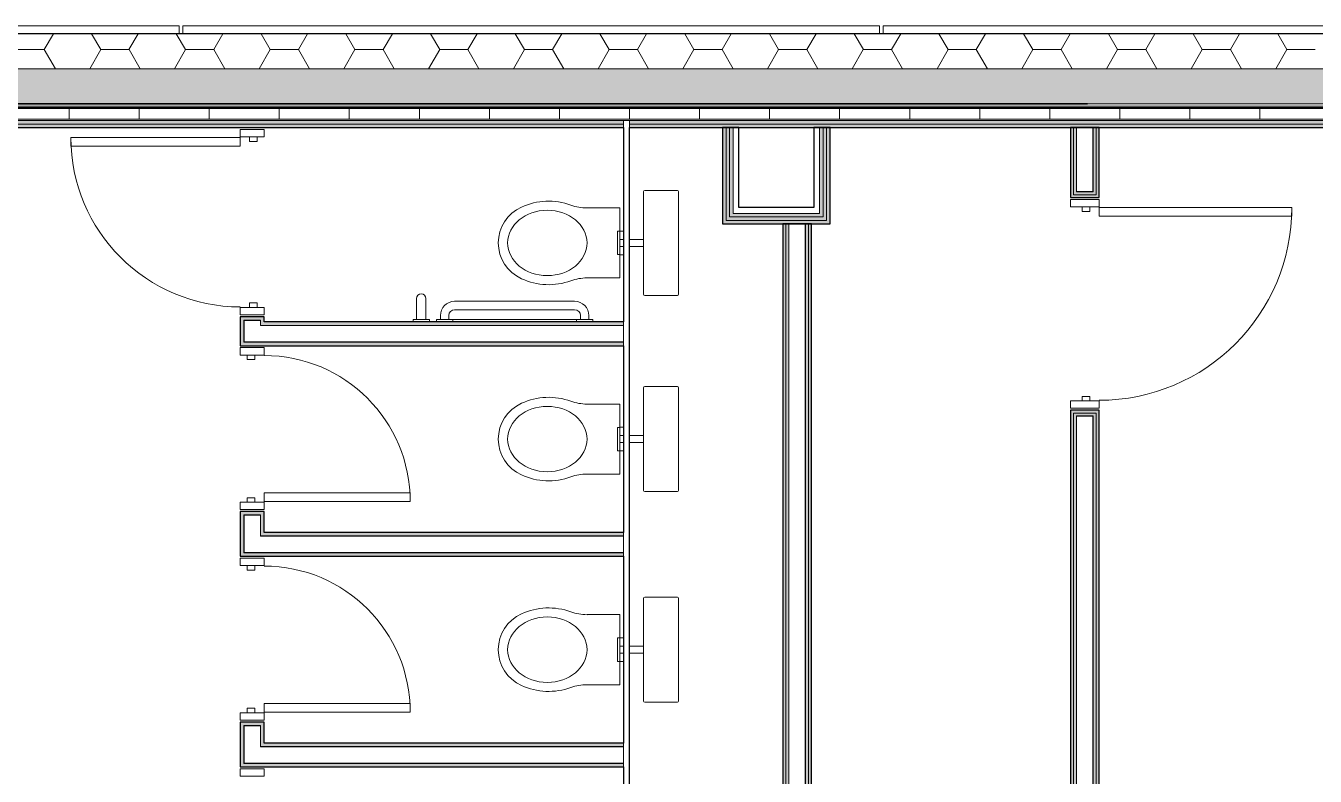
# Model space of a CAD drawing. Header units: millimetres. Extents: x 155920 to 295199, y -4084 to 97293.
# Drawn here: x 178886 to 184409, y 31467 to 34681 of the extents above; entities that cross this region are included whole.
import ezdxf

# ---------------------------------------------------------------- set-up
doc = ezdxf.new("R2010")
doc.units = ezdxf.units.MM
doc.header["$MEASUREMENT"] = 0
for name, color, linetype, lineweight in [('A-DETL-GENF', 7, 'CONTINUOUS', 9), ('A-DOOR', 4, 'CONTINUOUS', 9), ('A-DOOR-FRAM', 4, 'CONTINUOUS', 18), ('A-GLAZ-CURT', 7, 'CONTINUOUS', 9), ('A-WALL', 7, 'CONTINUOUS', 9), ('A-WALL-PATT', 7, 'CONTINUOUS', 25), ('I-WALL', 7, 'CONTINUOUS', 9), ('P-SANR-FIXT', 7, 'CONTINUOUS', 9)]:
    doc.layers.add(name, color=color, linetype=linetype, lineweight=lineweight)

msp = doc.modelspace()

# ---------------------------------------------------------------- hatches: boundary and pattern name
at = {"layer": 'A-WALL-PATT', "lineweight": 9}
h = msp.add_hatch(color=256, dxfattribs=at)
h.paths.add_polyline_path([(230738.8, 34347.3), (230990.8, 34347.3), (230990.8, 34497.3), (229692.8, 34497.3), (229692.8, 34347.3), (230298.1, 34347.3)], flags=0)
h.paths.add_polyline_path([(220908.8, 34347.3), (220908.8, 34497.3), (202317.8, 34497.3), (202317.8, 34347.3), (220879.3, 34347.3)], flags=0)
h.paths.add_polyline_path([(199908.8, 34347.3), (199908.8, 34497.3), (197442.8, 34497.3), (197442.8, 34347.3), (199799.2, 34347.3)], flags=0)
h.paths.add_polyline_path([(194658.8, 34347.3), (194658.8, 34497.3), (192497.8, 34497.3), (192512, 34491.5), (192517.8, 34477.3), (192517.8, 34367.3), (192512, 34353.2), (192497.8, 34347.3), (194417.1, 34347.3)], flags=0)
h.paths.add_polyline_path([(192423.7, 34347.3), (192435, 34348.5), (192423.7, 34353.2), (192417.8, 34367.3), (192417.8, 34347.3)], flags=0)
h.paths.add_polyline_path([(190803, 34347.3), (190808.8, 34347.3), (190808.8, 34367.3), (190803, 34353.2), (190788.8, 34347.3), (190798.8, 34347.3)], flags=0)
h.paths.add_polyline_path([(190718.8, 34347.3), (190728.8, 34347.3), (190714.7, 34353.2), (190708.8, 34367.3), (190708.8, 34477.3), (190714.7, 34491.5), (190728.8, 34497.3), (187318, 34497.3), (187318, 34347.3), (190714.7, 34347.3)], flags=0)
h.paths.add_polyline_path([(183652.8, 34347.3), (185283.8, 34347.3), (185283.8, 34497.3), (159942.8, 34497.3), (159942.8, 34347.3), (183432.8, 34347.3)], flags=0)
h.paths.add_polyline_path([(157908.7, 34347.3), (157908.7, 34497.3), (156603.8, 34497.3), (156603.8, 34347.3), (157340, 34347.3)], flags=0)
h.paths.add_polyline_path([(192442.8, 34357.3), (192497.8, 34357.3), (192504.9, 34360.3), (192507.8, 34367.3), (192507.8, 34477.3), (192504.9, 34484.4), (192497.8, 34487.3), (192442.8, 34487.3), (192442.8, 34437.3), (192427.8, 34437.3), (192427.8, 34367.3), (192430.8, 34360.3), (192437.8, 34357.3)], flags=0)
h.paths.add_polyline_path([(190728.8, 34357.3), (190788.8, 34357.3), (190795.9, 34360.3), (190798.8, 34367.3), (190798.8, 34437.3), (190783.8, 34437.3), (190783.8, 34487.3), (190728.8, 34487.3), (190721.8, 34484.4), (190718.8, 34477.3), (190718.8, 34367.3), (190721.8, 34360.3)], flags=0)
h = msp.add_hatch(color=256, dxfattribs=at)
h.paths.add_polyline_path([(189398.8, 34245.3), (189398.8, 34260.3), (187333, 34260.3), (187333, 34296.3), (187318, 34296.3), (187318, 34245.3), (189333.9, 34245.3)], flags=0)
h.paths.add_polyline_path([(184848.8, 34245.3), (185283.8, 34245.3), (185283.8, 34296.3), (185268.8, 34296.3), (185268.8, 34260.3), (183432.8, 34260.3), (183432.8, 34245.3), (184250.8, 34245.3)], flags=0)
at = {"layer": 'A-WALL-PATT', "lineweight": 5}
h = msp.add_hatch(color=256, dxfattribs=at)
h.paths.add_polyline_path([(189398.8, 34260.3), (189398.8, 34275.3), (187348, 34275.3), (187348, 34296.3), (187333, 34296.3), (187333, 34260.3), (189333.9, 34260.3)], flags=0)
h.paths.add_polyline_path([(185268.8, 34260.3), (185268.8, 34296.3), (185253.8, 34296.3), (185253.8, 34275.3), (183432.8, 34275.3), (183432.8, 34260.3), (184848.8, 34260.3)], flags=0)
h = msp.add_hatch(color=256, dxfattribs=at)
h.paths.add_polyline_path([(181548.8, 34260.3), (181548.8, 34275.3), (181471.8, 34275.3), (181471.8, 34260.3)], flags=0)
h.paths.add_polyline_path([(181446.8, 34260.3), (181446.8, 34275.3), (176931.2, 34275.3), (176931.2, 34260.3), (181260.7, 34260.3)], flags=0)
h = msp.add_hatch(color=256, dxfattribs=at)
h.paths.add_polyline_path([(181548.8, 34245.3), (181548.8, 34260.3), (181471.8, 34260.3), (181471.8, 34245.3)], flags=0)
h.paths.add_polyline_path([(181446.8, 34245.3), (181446.8, 34260.3), (176931.2, 34260.3), (176931.2, 34245.3), (181260.7, 34245.3)], flags=0)
for points in [[(181548.8, 34260.3), (183432.8, 34260.3), (183432.8, 34275.3), (181548.8, 34275.3)], [(183432.8, 34245.3), (183432.8, 34260.3), (181548.8, 34260.3), (181548.8, 34245.3), (183054.8, 34245.3)], [(181870.5, 33847.9), (181885.5, 33847.9), (181885.5, 34245.3), (181870.5, 34245.3), (181870.5, 33886.7)], [(181885.5, 33862.9), (181900.5, 33862.9), (181900.5, 34245.3), (181885.5, 34245.3), (181885.5, 33886.7)], [(181900.5, 33877.9), (181915.5, 33877.9), (181915.5, 34245.3), (181900.5, 34245.3), (181900.5, 33886.7)], [(182301, 33862.9), (182301, 34245.3), (182286, 34245.3), (182286, 33862.9)], [(182316, 33847.9), (182316, 34245.3), (182301, 34245.3), (182301, 33847.9)], [(182331, 33832.9), (182331, 34245.3), (182316, 34245.3), (182316, 33832.9)], [(181885.5, 33847.9), (182301, 33847.9), (182301, 33862.9), (181885.5, 33862.9)], [(182157.7, 33862.9), (182286, 33862.9), (182286, 33877.9), (181900.5, 33877.9), (181900.5, 33862.9)], [(182157.7, 33832.9), (182316, 33832.9), (182316, 33847.9), (181870.5, 33847.9), (181870.5, 33832.9)], [(182238.3, 28504.3), (182238.3, 33832.9), (182225.8, 33832.9), (182225.8, 28504.3)], [(182250.8, 28516.8), (182250.8, 33832.9), (182238.3, 33832.9), (182238.3, 28516.8)], [(179915.2, 33311.3), (181446.8, 33311.3), (181446.8, 33326.3), (179906.8, 33326.3), (179906.8, 33311.3)], [(179906.8, 32496.3), (181446.8, 32496.3), (181446.8, 32511.3), (179906.8, 32511.3)], [(179906.8, 31507.3), (181446.8, 31507.3), (181446.8, 31522.3), (179906.8, 31522.3)]]:
    msp.add_hatch(color=256, dxfattribs=at).paths.add_polyline_path(points, flags=0)
at = {"layer": 'A-WALL-PATT', "lineweight": 9}
h = msp.add_hatch(color=256, dxfattribs=at)
h.paths.add_polyline_path([(183360.8, 28516.8), (183373.3, 28516.8), (183373.3, 33022.8), (183421.8, 33022.8), (183421.8, 33035.3), (183360.8, 33035.3), (183360.8, 28529.3)], flags=0)
h.paths.add_polyline_path([(183360.8, 33945.3), (183421.8, 33945.3), (183421.8, 33957.8), (183373.3, 33957.8), (183373.3, 34245.3), (183360.8, 34245.3)], flags=0)
at = {"layer": 'A-WALL-PATT', "lineweight": 5}
h = msp.add_hatch(color=256, dxfattribs=at)
h.paths.add_polyline_path([(183385.8, 28504.3), (183385.8, 33010.3), (183421.8, 33010.3), (183421.8, 33022.8), (183373.3, 33022.8), (183373.3, 28504.3)], flags=0)
h.paths.add_polyline_path([(183373.3, 33957.8), (183421.8, 33957.8), (183421.8, 33970.3), (183385.8, 33970.3), (183385.8, 34245.3), (183373.3, 34245.3)], flags=0)
h = msp.add_hatch(color=256, dxfattribs=at)
h.paths.add_polyline_path([(183457.8, 28493.3), (183470.3, 28493.3), (183470.3, 33022.8), (183421.8, 33022.8), (183421.8, 33010.3), (183457.8, 33010.3), (183457.8, 28598.8)], flags=0)
h.paths.add_polyline_path([(183470.3, 33957.8), (183470.3, 34245.3), (183457.8, 34245.3), (183457.8, 33970.3), (183421.8, 33970.3), (183421.8, 33957.8)], flags=0)
h = msp.add_hatch(color=256, dxfattribs=at)
h.paths.add_polyline_path([(183470.3, 28407.3), (183482.8, 28407.3), (183482.8, 28421.3), (183470.3, 28421.3), (183470.3, 28419.8)], flags=0)
h.paths.add_polyline_path([(183482.8, 28493.3), (183482.8, 33035.3), (183421.8, 33035.3), (183421.8, 33022.8), (183470.3, 33022.8), (183470.3, 28493.3)], flags=0)
h.paths.add_polyline_path([(183421.8, 33945.3), (183482.8, 33945.3), (183482.8, 34245.3), (183470.3, 34245.3), (183470.3, 33957.8), (183421.8, 33957.8)], flags=0)
at = {"layer": 'A-WALL-PATT', "lineweight": 9}
h = msp.add_hatch(color=256, dxfattribs=at)
h.paths.add_polyline_path([(182141.3, 28407.3), (182141.3, 28422.3), (182128.8, 28422.3), (182128.8, 28407.3)], flags=0)
h.paths.add_polyline_path([(182141.3, 28494.3), (182141.3, 33832.9), (182128.8, 33832.9), (182128.8, 28494.3)], flags=0)
at = {"layer": 'A-WALL-PATT', "lineweight": 5}
h = msp.add_hatch(color=256, dxfattribs=at)
h.paths.add_polyline_path([(182141.3, 28419.8), (182153.8, 28419.8), (182153.8, 28422.3), (182141.3, 28422.3)], flags=0)
h.paths.add_polyline_path([(182153.8, 28494.3), (182153.8, 33832.9), (182141.3, 33832.9), (182141.3, 28494.3)], flags=0)
at = {"layer": 'A-WALL-PATT', "lineweight": 9}
h = msp.add_hatch(color=256, dxfattribs=at)
h.paths.add_polyline_path([(179804.8, 30707.3), (179819.8, 30707.3), (179819.8, 30782.3), (179855.8, 30782.3), (179855.8, 30797.3), (179804.8, 30797.3)], flags=0)
h.paths.add_polyline_path([(179855.8, 31507.3), (179855.8, 31522.3), (179819.8, 31522.3), (179819.8, 31684.3), (179855.8, 31684.3), (179855.8, 31699.3), (179804.8, 31699.3), (179804.8, 31507.3)], flags=0)
h.paths.add_polyline_path([(179855.8, 32409.3), (179855.8, 32424.3), (179819.8, 32424.3), (179819.8, 32586.3), (179855.8, 32586.3), (179855.8, 32601.3), (179804.8, 32601.3), (179804.8, 32409.3)], flags=0)
h.paths.add_polyline_path([(179855.8, 33311.3), (179855.8, 33326.3), (179819.8, 33326.3), (179819.8, 33420.3), (179855.8, 33420.3), (179855.8, 33435.3), (179804.8, 33435.3), (179804.8, 33311.3)], flags=0)
at = {"layer": 'A-WALL-PATT', "lineweight": 5}
h = msp.add_hatch(color=256, dxfattribs=at)
h.paths.add_polyline_path([(179906.8, 30707.3), (179906.8, 30797.3), (179855.8, 30797.3), (179855.8, 30782.3), (179891.8, 30782.3), (179891.8, 30707.3)], flags=0)
h.paths.add_polyline_path([(179906.8, 31507.3), (179906.8, 31522.3), (179855.8, 31522.3), (179855.8, 31507.3)], flags=0)
h.paths.add_polyline_path([(179906.8, 31594.3), (179906.8, 31699.3), (179855.8, 31699.3), (179855.8, 31684.3), (179891.8, 31683.4), (179891.8, 31594.3)], flags=0)
h.paths.add_polyline_path([(179906.8, 32409.3), (179906.8, 32424.3), (179855.8, 32424.3), (179855.8, 32409.3)], flags=0)
h.paths.add_polyline_path([(179906.8, 32496.3), (179906.8, 32601.3), (179855.8, 32601.3), (179855.8, 32586.3), (179891.8, 32586.3), (179891.8, 32496.3)], flags=0)
h.paths.add_polyline_path([(179906.8, 33311.3), (179906.8, 33326.3), (179855.8, 33326.3), (179855.8, 33311.3)], flags=0)
h.paths.add_polyline_path([(179906.8, 33398.3), (179906.8, 33435.3), (179855.8, 33435.3), (179855.8, 33420.3), (179891.8, 33420.3), (179891.8, 33398.3)], flags=0)
at = {"layer": 'A-WALL-PATT', "lineweight": 9}
for points in [[(181446.8, 33398.3), (181446.8, 33413.3), (179906.8, 33413.3), (179906.8, 33398.3), (181260.7, 33398.3)], [(179906.8, 32409.3), (181446.8, 32409.3), (181446.8, 32424.3), (179906.8, 32424.3)], [(181446.8, 31594.3), (181446.8, 31609.3), (179906.8, 31609.3), (179906.8, 31594.3), (181260.7, 31594.3)]]:
    msp.add_hatch(color=256, dxfattribs=at).paths.add_polyline_path(points, flags=0)

# ---------------------------------------------------------------- linework, layer by layer
at = {"layer": 'A-DETL-GENF'}
for p, q in [((181429.8, 33901.3), (181289.8, 33901.3)), ((181429.8, 33901.3), (181429.8, 33601.4)), ((181429.8, 33601.4), (181289.8, 33601.4)), ((181429.8, 33061.3), (181289.8, 33061.3)), ((181429.8, 33061.3), (181429.8, 32761.4)), ((181429.8, 32761.4), (181289.8, 32761.4)), ((181429.8, 32159.3), (181289.8, 32159.3)), ((181429.8, 32159.3), (181429.8, 31859.4)), ((181429.8, 31859.4), (181289.8, 31859.4))]:
    msp.add_line(p, q, dxfattribs=at)
for centre, radius, start, end in [((181125.7, 33649.9), 280.2, 70.0749, 114.6746), ((181289.8, 34102.8), 201.6, 250.0749, 270), ((181079.5, 33750.3), 169.7, 114.6746, 179.6603), ((181079.5, 33752.3), 169.7, 180.3397, 245.3254), ((181125.7, 33852.7), 280.2, 245.3254, 289.9251), ((181289.8, 33399.8), 201.6, 90, 109.9251), ((181125.7, 32809.9), 280.2, 70.0749, 114.6746), ((181079.5, 32910.3), 169.7, 114.6746, 179.6603), ((181289.8, 33262.8), 201.6, 250.0749, 270), ((181079.5, 32912.3), 169.7, 180.3397, 245.3254), ((181125.7, 33012.7), 280.2, 245.3254, 289.9251), ((181289.8, 32559.8), 201.6, 90, 109.9251), ((181079.5, 32008.3), 169.7, 114.6746, 179.6603), ((181125.7, 31907.9), 280.2, 70.0749, 114.6746), ((181289.8, 32360.8), 201.6, 250.0749, 270), ((181079.5, 32010.3), 169.7, 180.3397, 245.3254), ((181125.7, 32110.7), 280.2, 245.3254, 289.9251), ((181289.8, 31657.8), 201.6, 90, 109.9251)]:
    msp.add_arc(centre, radius, start, end, dxfattribs=at)
for centre in [(181119.8, 33751.3), (181119.8, 32911.3), (181119.8, 32009.3)]:
    msp.add_ellipse(centre, major_axis=(170, 0), ratio=0.823529, dxfattribs=at)
at = {"layer": 'A-DOOR'}
for p, q in [((179078.8, 34165.3), (179078.8, 34203.3)), ((179078.8, 34203.3), (179804.8, 34203.3)), ((179804.8, 34203.3), (179804.8, 34165.3)), ((179804.8, 34165.3), (179078.8, 34165.3)), ((184308.8, 33903.3), (183482.8, 33903.3)), ((183482.8, 33903.3), (183482.8, 33865.3)), ((183482.8, 33865.3), (184308.8, 33865.3)), ((184308.8, 33865.3), (184308.8, 33903.3)), ((179906.8, 32681.3), (180532.8, 32681.3)), ((179906.8, 32643.3), (179906.8, 32681.3)), ((180532.8, 32643.3), (179906.8, 32643.3)), ((180532.8, 32681.3), (180532.8, 32643.3)), ((179906.8, 31779.3), (180532.8, 31779.3)), ((179906.8, 31741.3), (179906.8, 31779.3)), ((180532.8, 31779.3), (180532.8, 31741.3)), ((180532.8, 31741.3), (179906.8, 31741.3))]:
    msp.add_line(p, q, dxfattribs=at)
for centre, radius, start, end in [((179804.8, 34203.3), 726, 180, 270), ((183482.8, 33903.3), 826, 270, 0), ((179906.8, 32643.3), 626, 0, 90), ((179906.8, 31741.3), 626, 0, 90)]:
    msp.add_arc(centre, radius, start, end, dxfattribs=at)
at = {"layer": 'A-DOOR-FRAM', "lineweight": 20}
for p, q in [((179906.8, 34237.3), (179804.8, 34237.3)), ((179804.8, 34237.3), (179804.8, 34205.3)), ((179804.8, 34205.3), (179906.8, 34205.3)), ((179844.8, 34205.3), (179844.8, 34186.3)), ((179876.8, 34205.3), (179844.8, 34205.3)), ((179844.8, 34186.3), (179876.8, 34186.3)), ((179876.8, 34186.3), (179876.8, 34205.3)), ((179906.8, 34205.3), (179906.8, 34237.3)), ((183360.8, 33937.3), (183482.8, 33937.3)), ((183360.8, 33905.3), (183360.8, 33937.3)), ((183482.8, 33937.3), (183482.8, 33905.3)), ((183482.8, 33905.3), (183360.8, 33905.3)), ((183410.8, 33905.3), (183442.8, 33905.3)), ((183410.8, 33886.3), (183410.8, 33905.3)), ((183442.8, 33886.3), (183410.8, 33886.3)), ((183442.8, 33905.3), (183442.8, 33886.3)), ((179906.8, 33475.3), (179804.8, 33475.3)), ((179804.8, 33475.3), (179804.8, 33443.3)), ((179844.8, 33494.3), (179844.8, 33475.3)), ((179876.8, 33494.3), (179844.8, 33494.3)), ((179844.8, 33475.3), (179876.8, 33475.3)), ((179876.8, 33475.3), (179876.8, 33494.3)), ((179906.8, 33443.3), (179906.8, 33475.3)), ((179804.8, 33443.3), (179906.8, 33443.3)), ((179906.8, 33303.3), (179804.8, 33303.3)), ((179804.8, 33303.3), (179804.8, 33271.3)), ((179906.8, 33271.3), (179906.8, 33303.3)), ((179804.8, 33271.3), (179906.8, 33271.3)), ((179866.8, 33271.3), (179834.8, 33271.3)), ((179834.8, 33271.3), (179834.8, 33252.3)), ((179834.8, 33252.3), (179866.8, 33252.3)), ((179866.8, 33252.3), (179866.8, 33271.3)), ((183410.8, 33094.3), (183442.8, 33094.3)), ((183410.8, 33075.3), (183410.8, 33094.3)), ((183442.8, 33094.3), (183442.8, 33075.3)), ((183360.8, 33043.3), (183360.8, 33075.3)), ((183360.8, 33075.3), (183482.8, 33075.3)), ((183482.8, 33043.3), (183360.8, 33043.3)), ((183442.8, 33075.3), (183410.8, 33075.3)), ((183482.8, 33075.3), (183482.8, 33043.3)), ((179906.8, 32641.3), (179804.8, 32641.3)), ((179804.8, 32641.3), (179804.8, 32609.3)), ((179866.8, 32660.3), (179834.8, 32660.3)), ((179834.8, 32660.3), (179834.8, 32641.3)), ((179834.8, 32641.3), (179866.8, 32641.3)), ((179866.8, 32641.3), (179866.8, 32660.3)), ((179906.8, 32609.3), (179906.8, 32641.3)), ((179804.8, 32609.3), (179906.8, 32609.3)), ((179906.8, 32401.3), (179804.8, 32401.3)), ((179804.8, 32401.3), (179804.8, 32369.3)), ((179804.8, 32369.3), (179906.8, 32369.3)), ((179866.8, 32369.3), (179834.8, 32369.3)), ((179834.8, 32369.3), (179834.8, 32350.3)), ((179866.8, 32350.3), (179866.8, 32369.3)), ((179906.8, 32369.3), (179906.8, 32401.3)), ((179834.8, 32350.3), (179866.8, 32350.3)), ((179866.8, 31758.3), (179834.8, 31758.3)), ((179834.8, 31758.3), (179834.8, 31739.3)), ((179866.8, 31739.3), (179866.8, 31758.3)), ((179906.8, 31739.3), (179804.8, 31739.3)), ((179804.8, 31739.3), (179804.8, 31707.3)), ((179804.8, 31707.3), (179906.8, 31707.3)), ((179834.8, 31739.3), (179866.8, 31739.3)), ((179906.8, 31707.3), (179906.8, 31739.3)), ((179906.8, 31499.3), (179804.8, 31499.3)), ((179804.8, 31499.3), (179804.8, 31467.3)), ((179906.8, 31467.3), (179906.8, 31499.3)), ((179804.8, 31467.3), (179906.8, 31467.3))]:
    msp.add_line(p, q, dxfattribs=at)
at = {"layer": 'A-GLAZ-CURT', "lineweight": 20}
for p, q in [((179542.8, 34681.3), (176558.8, 34681.3)), ((176558.8, 34647.3), (179542.8, 34647.3)), ((179542.8, 34647.3), (179542.8, 34681.3)), ((182542.8, 34681.3), (179558.8, 34681.3)), ((179558.8, 34681.3), (179558.8, 34647.3)), ((179558.8, 34647.3), (182542.8, 34647.3)), ((182542.8, 34647.3), (182542.8, 34681.3)), ((185167.8, 34681.3), (182558.8, 34681.3)), ((182558.8, 34681.3), (182558.8, 34647.3)), ((182558.8, 34647.3), (185167.8, 34647.3))]:
    msp.add_line(p, q, dxfattribs=at)
at = {"layer": 'A-WALL', "lineweight": 30}
for p, q in [((185283.8, 34647.3), (159942.8, 34647.3)), ((162228.9, 34347.3), (183432.8, 34347.3))]:
    msp.add_line(p, q, dxfattribs=at)
at = {"layer": 'A-WALL'}
for p, q in [((159942.8, 34497.3), (185283.8, 34497.3)), ((176931.2, 34337.3), (181548.8, 34337.3)), ((176931.2, 34331.3), (181548.8, 34331.3)), ((181548.8, 34337.3), (183432.8, 34337.3)), ((181548.8, 34331.3), (183432.8, 34331.3)), ((183432.8, 34347.3), (185283.8, 34347.3)), ((185283.8, 34347.3), (183432.8, 34347.3)), ((183432.8, 34337.3), (185283.8, 34337.3)), ((183432.8, 34331.3), (185283.8, 34331.3)), ((176931.2, 34281.3), (181548.8, 34281.3)), ((176931.2, 34275.3), (181446.8, 34275.3)), ((176931.2, 34260.3), (181446.8, 34260.3)), ((181446.8, 34275.3), (181471.8, 34275.3)), ((181446.8, 34275.3), (181471.8, 34275.3)), ((181446.8, 34260.3), (181446.8, 34275.3)), ((181446.8, 34245.3), (181446.8, 34260.3)), ((181471.8, 34275.3), (181548.8, 34275.3)), ((181471.8, 34260.3), (181471.8, 34275.3)), ((181471.8, 34260.3), (181548.8, 34260.3)), ((181471.8, 34245.3), (181471.8, 34260.3)), ((181548.8, 34281.3), (183432.8, 34281.3)), ((181548.8, 34275.3), (183432.8, 34275.3)), ((181548.8, 34260.3), (183432.8, 34260.3)), ((181885.5, 34245.3), (181885.5, 33902.9)), ((181900.5, 34245.3), (181900.5, 33902.9)), ((181915.5, 34245.3), (181915.5, 33902.9)), ((182286, 33877.9), (182286, 34245.3)), ((182301, 33862.9), (182301, 34245.3)), ((182316, 33847.9), (182316, 34245.3)), ((183373.3, 34245.3), (183373.3, 33957.8)), ((183385.8, 34245.3), (183385.8, 33970.3)), ((183386.8, 34245.3), (183386.8, 33971.3)), ((183432.8, 34281.3), (185253.8, 34281.3)), ((183432.8, 34275.3), (185253.8, 34275.3)), ((183432.8, 34260.3), (185268.8, 34260.3)), ((183456.8, 33971.3), (183456.8, 34245.3)), ((183457.8, 33970.3), (183457.8, 34245.3)), ((183470.3, 33957.8), (183470.3, 34245.3)), ((183385.8, 33970.3), (183421.8, 33970.3)), ((183386.8, 33971.3), (183421.8, 33971.3)), ((183421.8, 33971.3), (183456.8, 33971.3)), ((183421.8, 33970.3), (183457.8, 33970.3)), ((183373.3, 33957.8), (183421.8, 33957.8)), ((183421.8, 33957.8), (183470.3, 33957.8)), ((181885.5, 33862.9), (181885.5, 33902.9)), ((181885.5, 33847.9), (181885.5, 33862.9)), ((181900.5, 33877.9), (181900.5, 33902.9)), ((181900.5, 33862.9), (181900.5, 33877.9)), ((181900.5, 33862.9), (182261, 33862.9)), ((181915.5, 33877.9), (181915.5, 33902.9)), ((181915.5, 33877.9), (182261, 33877.9)), ((182286, 33877.9), (182261, 33877.9)), ((182286, 33862.9), (182261, 33862.9)), ((182301, 33862.9), (182286, 33862.9)), ((181885.5, 33847.9), (182261, 33847.9)), ((182141.3, 28494.3), (182141.3, 33832.9)), ((182153.8, 28494.3), (182153.8, 33832.9)), ((182154.8, 28493.3), (182154.8, 33832.9)), ((182224.8, 28503.3), (182224.8, 33832.9)), ((182225.8, 28504.3), (182225.8, 33832.9)), ((182238.3, 28516.8), (182238.3, 33832.9)), ((182301, 33847.9), (182261, 33847.9)), ((182316, 33847.9), (182301, 33847.9)), ((179819.8, 33420.3), (179819.8, 33326.3)), ((179855.8, 33420.3), (179819.8, 33420.3)), ((179820.8, 33419.3), (179820.8, 33327.3)), ((179855.8, 33419.3), (179820.8, 33419.3)), ((179891.8, 33420.3), (179855.8, 33420.3)), ((179890.8, 33419.3), (179855.8, 33419.3)), ((179890.8, 33397.3), (179890.8, 33419.3)), ((179891.8, 33398.3), (179891.8, 33420.3)), ((181446.8, 33398.3), (181446.8, 33413.3)), ((179891.8, 33397.3), (179890.8, 33397.3)), ((179906.8, 33398.3), (179891.8, 33398.3)), ((179906.8, 33397.3), (179891.8, 33397.3)), ((179906.8, 33398.3), (181446.8, 33398.3)), ((179906.8, 33397.3), (181446.8, 33397.3)), ((181446.8, 33397.3), (181446.8, 33398.3)), ((181446.8, 33327.3), (181446.8, 33397.3)), ((179819.8, 33326.3), (179855.8, 33326.3)), ((179820.8, 33327.3), (179855.8, 33327.3)), ((179855.8, 33327.3), (179890.8, 33327.3)), ((179855.8, 33326.3), (179891.8, 33326.3)), ((179891.8, 33327.3), (179890.8, 33327.3)), ((179906.8, 33327.3), (179891.8, 33327.3)), ((179891.8, 33326.3), (179891.8, 33327.3)), ((179906.8, 33326.3), (179891.8, 33326.3)), ((179906.8, 33327.3), (181446.8, 33327.3)), ((179906.8, 33326.3), (181446.8, 33326.3)), ((181446.8, 33326.3), (181446.8, 33327.3)), ((181446.8, 33311.3), (181446.8, 33326.3)), ((183373.3, 33022.8), (183373.3, 28516.8)), ((183421.8, 33022.8), (183373.3, 33022.8)), ((183385.8, 33010.3), (183385.8, 28504.3)), ((183421.8, 33010.3), (183385.8, 33010.3)), ((183386.8, 33009.3), (183386.8, 28503.3)), ((183421.8, 33009.3), (183386.8, 33009.3)), ((183470.3, 33022.8), (183421.8, 33022.8)), ((183457.8, 33010.3), (183421.8, 33010.3)), ((183456.8, 33009.3), (183421.8, 33009.3)), ((183456.8, 28492.3), (183456.8, 33009.3)), ((183457.8, 28493.3), (183457.8, 33010.3)), ((183470.3, 28493.3), (183470.3, 33022.8)), ((179819.8, 32586.3), (179819.8, 32424.3)), ((179855.8, 32586.3), (179819.8, 32586.3)), ((179820.8, 32585.3), (179820.8, 32425.3)), ((179855.8, 32585.3), (179820.8, 32585.3)), ((179891.8, 32586.3), (179855.8, 32586.3)), ((179890.8, 32585.3), (179855.8, 32585.3)), ((179890.8, 32495.3), (179890.8, 32585.3)), ((179891.8, 32496.3), (179891.8, 32586.3)), ((179891.8, 32495.3), (179890.8, 32495.3)), ((179906.8, 32496.3), (179891.8, 32496.3)), ((179906.8, 32495.3), (179891.8, 32495.3)), ((181446.8, 32496.3), (179906.8, 32496.3)), ((181446.8, 32495.3), (179906.8, 32495.3)), ((181446.8, 32496.3), (181446.8, 32511.3)), ((181446.8, 32495.3), (181446.8, 32496.3)), ((181446.8, 32425.3), (181446.8, 32495.3)), ((179819.8, 32424.3), (179855.8, 32424.3)), ((179820.8, 32425.3), (179855.8, 32425.3)), ((179855.8, 32425.3), (179890.8, 32425.3)), ((179855.8, 32424.3), (179891.8, 32424.3)), ((179891.8, 32425.3), (179890.8, 32425.3)), ((179906.8, 32425.3), (179891.8, 32425.3)), ((179891.8, 32424.3), (179891.8, 32425.3)), ((179906.8, 32424.3), (179891.8, 32424.3)), ((181446.8, 32425.3), (179906.8, 32425.3)), ((181446.8, 32424.3), (179906.8, 32424.3)), ((181446.8, 32424.3), (181446.8, 32425.3)), ((181446.8, 32409.3), (181446.8, 32424.3)), ((179819.8, 31684.3), (179819.8, 31522.3)), ((179855.8, 31684.3), (179819.8, 31684.3)), ((179820.8, 31683.3), (179820.8, 31523.3)), ((179855.8, 31683.3), (179820.8, 31683.3)), ((179891.8, 31684.3), (179855.8, 31684.3)), ((179890.8, 31683.3), (179855.8, 31683.3)), ((179890.8, 31593.3), (179890.8, 31683.3)), ((179891.8, 31594.3), (179891.8, 31684.3)), ((179891.8, 31593.3), (179890.8, 31593.3)), ((179906.8, 31594.3), (179891.8, 31594.3)), ((179906.8, 31593.3), (179891.8, 31593.3)), ((179906.8, 31594.3), (181446.8, 31594.3)), ((179906.8, 31593.3), (181446.8, 31593.3)), ((181446.8, 31594.3), (181446.8, 31609.3)), ((181446.8, 31593.3), (181446.8, 31594.3)), ((181446.8, 31523.3), (181446.8, 31593.3)), ((179819.8, 31522.3), (179855.8, 31522.3)), ((179820.8, 31523.3), (179855.8, 31523.3)), ((179855.8, 31523.3), (179890.8, 31523.3)), ((179855.8, 31522.3), (179891.8, 31522.3)), ((179891.8, 31523.3), (179890.8, 31523.3)), ((179906.8, 31523.3), (179891.8, 31523.3)), ((179891.8, 31522.3), (179891.8, 31523.3)), ((179906.8, 31522.3), (179891.8, 31522.3)), ((179906.8, 31523.3), (181446.8, 31523.3)), ((179906.8, 31522.3), (181446.8, 31522.3)), ((181446.8, 31522.3), (181446.8, 31523.3)), ((181446.8, 31507.3), (181446.8, 31522.3))]:
    msp.add_line(p, q, dxfattribs=at)
at = {"layer": 'A-WALL-PATT', "linetype": 'Continuous', "lineweight": 9}
for p, q in [((178965.2, 34579.2), (179004.6, 34647.3)), ((179207.3, 34579.2), (179167.9, 34647.3)), ((179328.1, 34579.2), (179367.5, 34647.3)), ((179570.2, 34579.2), (179530.8, 34647.3)), ((179691, 34579.2), (179730.4, 34647.3)), ((179933.1, 34579.2), (179893.7, 34647.3)), ((180053.9, 34579.2), (180093.3, 34647.3)), ((180296, 34579.2), (180256.6, 34647.3)), ((180416.8, 34579.2), (180456.2, 34647.3)), ((180658.9, 34579.2), (180619.5, 34647.3)), ((180779.7, 34579.2), (180819.1, 34647.3)), ((181021.8, 34579.2), (180982.4, 34647.3)), ((181142.7, 34579.2), (181182, 34647.3)), ((181384.7, 34579.2), (181345.4, 34647.3)), ((181505.6, 34579.2), (181544.9, 34647.3)), ((181747.6, 34579.2), (181708.3, 34647.3)), ((181868.5, 34579.2), (181907.8, 34647.3)), ((182110.5, 34579.2), (182071.2, 34647.3)), ((182231.4, 34579.2), (182270.7, 34647.3)), ((182473.4, 34579.2), (182434.1, 34647.3)), ((182594.3, 34579.2), (182633.6, 34647.3)), ((182836.3, 34579.2), (182797, 34647.3)), ((182957.2, 34579.2), (182996.5, 34647.3)), ((183199.2, 34579.2), (183159.9, 34647.3)), ((183320.1, 34579.2), (183359.4, 34647.3)), ((183562.1, 34579.2), (183522.8, 34647.3)), ((183683, 34579.2), (183722.3, 34647.3)), ((183925, 34579.2), (183885.7, 34647.3)), ((184045.9, 34579.2), (184085.2, 34647.3)), ((184287.9, 34579.2), (184248.6, 34647.3)), ((178844.3, 34579.3), (178965.2, 34579.3)), ((179012.6, 34497.3), (178965.3, 34579.2)), ((179159.9, 34497.3), (179207.2, 34579.2)), ((179207.2, 34579.3), (179328.1, 34579.3)), ((179207.2, 34579.2), (179207.2, 34579.2)), ((179207.2, 34579.2), (179207.2, 34579.2)), ((179375.5, 34497.3), (179328.2, 34579.2)), ((179522.8, 34497.3), (179570.1, 34579.2)), ((179570.1, 34579.3), (179691, 34579.3)), ((179570.1, 34579.2), (179570.1, 34579.2)), ((179570.1, 34579.2), (179570.1, 34579.2)), ((179738.4, 34497.3), (179691.1, 34579.2)), ((179885.7, 34497.3), (179933, 34579.2)), ((179933, 34579.3), (180053.9, 34579.3)), ((179933, 34579.2), (179933, 34579.2)), ((179933, 34579.2), (179933, 34579.2)), ((180101.3, 34497.3), (180054, 34579.2)), ((180248.6, 34497.3), (180295.9, 34579.2)), ((180295.9, 34579.3), (180416.8, 34579.3)), ((180295.9, 34579.2), (180295.9, 34579.2)), ((180295.9, 34579.2), (180295.9, 34579.2)), ((180464.2, 34497.3), (180416.9, 34579.2)), ((180611.5, 34497.3), (180658.8, 34579.2)), ((180658.8, 34579.3), (180779.7, 34579.3)), ((180658.8, 34579.2), (180658.8, 34579.2)), ((180658.8, 34579.2), (180658.8, 34579.2)), ((180827.1, 34497.3), (180779.8, 34579.2)), ((180974.4, 34497.3), (181021.7, 34579.2)), ((181021.7, 34579.3), (181142.6, 34579.3)), ((181021.7, 34579.2), (181021.7, 34579.2)), ((181021.7, 34579.2), (181021.7, 34579.2)), ((181190, 34497.3), (181142.7, 34579.2)), ((181337.3, 34497.3), (181384.6, 34579.2)), ((181384.6, 34579.3), (181505.5, 34579.3)), ((181384.6, 34579.2), (181384.6, 34579.2)), ((181384.6, 34579.2), (181384.6, 34579.2)), ((181552.9, 34497.3), (181505.6, 34579.2)), ((181700.2, 34497.3), (181747.5, 34579.2)), ((181747.5, 34579.3), (181868.4, 34579.3)), ((181747.5, 34579.2), (181747.5, 34579.2)), ((181747.5, 34579.2), (181747.5, 34579.2)), ((181915.8, 34497.3), (181868.5, 34579.2)), ((182063.1, 34497.3), (182110.4, 34579.2)), ((182110.4, 34579.3), (182231.3, 34579.3)), ((182110.4, 34579.2), (182110.4, 34579.2)), ((182110.4, 34579.2), (182110.4, 34579.2)), ((182278.7, 34497.3), (182231.4, 34579.2)), ((182426, 34497.3), (182473.3, 34579.2)), ((182473.3, 34579.3), (182594.2, 34579.3)), ((182473.3, 34579.2), (182473.3, 34579.2)), ((182473.3, 34579.2), (182473.3, 34579.2)), ((182641.6, 34497.3), (182594.3, 34579.2)), ((182789, 34497.3), (182836.2, 34579.2)), ((182836.2, 34579.3), (182957.2, 34579.3)), ((182836.2, 34579.2), (182836.2, 34579.2)), ((182836.2, 34579.2), (182836.2, 34579.2)), ((183004.5, 34497.3), (182957.2, 34579.2)), ((183151.9, 34497.3), (183199.1, 34579.2)), ((183199.1, 34579.3), (183320.1, 34579.3)), ((183199.1, 34579.2), (183199.1, 34579.2)), ((183199.1, 34579.2), (183199.1, 34579.2)), ((183367.4, 34497.3), (183320.2, 34579.2)), ((183514.8, 34497.3), (183562, 34579.2)), ((183562, 34579.3), (183683, 34579.3)), ((183562, 34579.2), (183562, 34579.2)), ((183562, 34579.2), (183562, 34579.2)), ((183730.3, 34497.3), (183683.1, 34579.2)), ((183877.7, 34497.3), (183924.9, 34579.2)), ((183924.9, 34579.3), (184045.9, 34579.3)), ((183924.9, 34579.2), (183924.9, 34579.2)), ((183924.9, 34579.2), (183924.9, 34579.2)), ((184093.2, 34497.3), (184046, 34579.2)), ((184240.6, 34497.3), (184287.8, 34579.2)), ((184287.8, 34579.3), (184408.8, 34579.3)), ((184287.8, 34579.2), (184287.8, 34579.2)), ((184287.8, 34579.2), (184287.8, 34579.2)), ((176931.2, 34327.3), (181548.8, 34327.3)), ((179071.8, 34281.3), (179071.8, 34331.3)), ((179371.8, 34281.3), (179371.8, 34331.3)), ((179671.8, 34281.3), (179671.8, 34331.3)), ((179971.8, 34281.3), (179971.8, 34331.3)), ((180271.8, 34281.3), (180271.8, 34331.3)), ((180571.8, 34281.3), (180571.8, 34331.3)), ((180871.8, 34281.3), (180871.8, 34331.3)), ((181171.8, 34281.3), (181171.8, 34331.3)), ((181471.8, 34281.3), (181471.8, 34331.3)), ((181548.8, 34327.3), (183432.8, 34327.3)), ((181771.8, 34281.3), (181771.8, 34331.3)), ((182071.8, 34281.3), (182071.8, 34331.3)), ((182371.8, 34281.3), (182371.8, 34331.3)), ((182671.8, 34281.3), (182671.8, 34331.3)), ((182971.8, 34281.3), (182971.8, 34331.3)), ((183271.8, 34281.3), (183271.8, 34331.3)), ((183432.8, 34327.3), (185283.8, 34327.3)), ((183571.8, 34281.3), (183571.8, 34331.3)), ((183871.8, 34281.3), (183871.8, 34331.3)), ((184171.8, 34281.3), (184171.8, 34331.3))]:
    msp.add_line(p, q, dxfattribs=at)
at = {"layer": 'I-WALL', "lineweight": 30}
for p, q in [((181548.8, 34347.3), (176931.2, 34347.3)), ((183432.8, 34347.3), (181548.8, 34347.3)), ((176931.2, 34245.3), (181446.8, 34245.3)), ((181446.8, 34245.3), (181446.8, 33413.3)), ((181471.8, 34245.3), (181548.8, 34245.3)), ((181471.8, 30707.3), (181471.8, 34245.3)), ((181548.8, 34245.3), (183432.8, 34245.3)), ((181940.5, 34245.3), (181870.5, 34245.3)), ((181870.5, 34245.3), (181870.5, 33902.9)), ((181940.5, 33902.9), (181940.5, 34245.3)), ((182261, 34245.3), (182261, 33902.9)), ((182331, 34245.3), (182261, 34245.3)), ((182331, 33832.9), (182331, 34245.3)), ((183360.8, 34245.3), (183360.8, 33945.3)), ((183482.8, 34245.3), (183360.8, 34245.3)), ((183432.8, 34245.3), (185283.8, 34245.3)), ((183482.8, 33945.3), (183482.8, 34245.3)), ((183360.8, 33945.3), (183482.8, 33945.3)), ((181870.5, 33902.9), (181870.5, 33847.9)), ((182261, 33902.9), (181940.5, 33902.9)), ((181870.5, 33847.9), (181870.5, 33832.9)), ((181870.5, 33832.9), (182261, 33832.9)), ((182128.8, 33832.9), (182128.8, 28509.3)), ((182250.8, 33832.9), (182128.8, 33832.9)), ((182250.8, 28529.3), (182250.8, 33832.9)), ((182261, 33832.9), (182316, 33832.9)), ((182316, 33832.9), (182331, 33832.9)), ((179804.8, 33435.3), (179804.8, 33311.3)), ((179906.8, 33435.3), (179804.8, 33435.3)), ((179906.8, 33413.3), (179906.8, 33435.3)), ((181446.8, 33413.3), (179906.8, 33413.3)), ((179804.8, 33311.3), (179906.8, 33311.3)), ((179906.8, 33311.3), (181446.8, 33311.3)), ((181446.8, 33311.3), (181446.8, 32511.3)), ((183360.8, 33035.3), (183360.8, 28529.3)), ((183482.8, 33035.3), (183360.8, 33035.3)), ((183482.8, 28508.3), (183482.8, 33035.3)), ((179804.8, 32601.3), (179804.8, 32409.3)), ((179906.8, 32601.3), (179804.8, 32601.3)), ((179906.8, 32511.3), (179906.8, 32601.3)), ((181446.8, 32511.3), (179906.8, 32511.3)), ((179804.8, 32409.3), (179906.8, 32409.3)), ((179906.8, 32409.3), (181446.8, 32409.3)), ((181446.8, 32409.3), (181446.8, 31609.3)), ((179804.8, 31699.3), (179804.8, 31507.3)), ((179906.8, 31699.3), (179804.8, 31699.3)), ((179906.8, 31609.3), (179906.8, 31699.3)), ((181446.8, 31609.3), (179906.8, 31609.3)), ((179804.8, 31507.3), (179906.8, 31507.3)), ((179906.8, 31507.3), (181446.8, 31507.3)), ((181446.8, 31507.3), (181446.8, 30707.3))]:
    msp.add_line(p, q, dxfattribs=at)
at = {"layer": 'P-SANR-FIXT'}
for p, q in [((181531.8, 33971.3), (181531.8, 33531.3)), ((181676.8, 33976.3), (181536.8, 33976.3)), ((181681.8, 33531.3), (181681.8, 33971.3)), ((181429.8, 33901.3), (181289.8, 33901.3)), ((181429.8, 33601.4), (181429.8, 33901.3)), ((181419.8, 33701.3), (181419.8, 33801.3)), ((181419.8, 33801.3), (181429.8, 33801.3)), ((181446.8, 33802.3), (181429.8, 33802.3)), ((181429.8, 33801.3), (181429.8, 33701.3)), ((181446.8, 33766.3), (181429.8, 33766.3)), ((181531.8, 33766.3), (181471.8, 33766.3)), ((181429.8, 33701.3), (181419.8, 33701.3)), ((181429.8, 33736.3), (181446.8, 33736.3)), ((181429.8, 33700.3), (181446.8, 33700.3)), ((181471.8, 33736.3), (181531.8, 33736.3)), ((181289.8, 33601.4), (181429.8, 33601.4)), ((181536.8, 33526.3), (181676.8, 33526.3)), ((180559.8, 33513.3), (180559.8, 33423.3)), ((180559.8, 33513.3), (180559.8, 33423.3)), ((180600, 33423.3), (180600, 33513.3)), ((180600, 33513.3), (180600, 33423.3)), ((181236.8, 33501.3), (180722.8, 33501.3)), ((180722.8, 33501.3), (181236.8, 33501.3)), ((180559.8, 33423.3), (180544.8, 33423.3)), ((180544.8, 33423.3), (180544.8, 33413.3)), ((180544.8, 33423.3), (180544.8, 33413.3)), ((180614.8, 33423.3), (180544.8, 33423.3)), ((180614.8, 33423.3), (180600, 33423.3)), ((180614.8, 33413.3), (180614.8, 33423.3)), ((180614.8, 33413.3), (180614.8, 33423.3)), ((180661.8, 33423.3), (180644.8, 33423.3)), ((180644.8, 33423.3), (180644.8, 33413.3)), ((180644.8, 33423.3), (181314.8, 33423.3)), ((180714.8, 33423.3), (180644.8, 33423.3)), ((180644.8, 33423.3), (180644.8, 33413.3)), ((180661.8, 33440.3), (180661.8, 33423.3)), ((180661.8, 33423.3), (180661.8, 33440.3)), ((180697.8, 33423.3), (180697.8, 33440.3)), ((180697.8, 33423.3), (180697.8, 33440.3)), ((180714.8, 33423.3), (180697.8, 33423.3)), ((180714.8, 33413.3), (180714.8, 33423.3)), ((180714.8, 33423.3), (180714.8, 33413.3)), ((180722.8, 33465.3), (181236.8, 33465.3)), ((180722.8, 33465.3), (181236.8, 33465.3)), ((181261.8, 33423.3), (181244.8, 33423.3)), ((181244.8, 33423.3), (181244.8, 33413.3)), ((181244.8, 33423.3), (181244.8, 33413.3)), ((181314.8, 33423.3), (181244.8, 33423.3)), ((181261.8, 33440.3), (181261.8, 33423.3)), ((181261.8, 33423.3), (181261.8, 33440.3)), ((181297.8, 33423.3), (181297.8, 33440.3)), ((181297.8, 33423.3), (181297.8, 33440.3)), ((181314.8, 33423.3), (181297.8, 33423.3)), ((181314.8, 33413.3), (181314.8, 33423.3)), ((181314.8, 33423.3), (181314.8, 33413.3)), ((181531.8, 33131.3), (181531.8, 32691.3)), ((181676.8, 33136.3), (181536.8, 33136.3)), ((181681.8, 32691.3), (181681.8, 33131.3)), ((181429.8, 33061.3), (181289.8, 33061.3)), ((181429.8, 32761.4), (181429.8, 33061.3)), ((181419.8, 32861.3), (181419.8, 32961.3)), ((181419.8, 32961.3), (181429.8, 32961.3)), ((181446.8, 32962.3), (181429.8, 32962.3)), ((181429.8, 32961.3), (181429.8, 32861.3)), ((181446.8, 32926.3), (181429.8, 32926.3)), ((181531.8, 32926.3), (181471.8, 32926.3)), ((181429.8, 32861.3), (181419.8, 32861.3)), ((181429.8, 32896.3), (181446.8, 32896.3)), ((181429.8, 32860.3), (181446.8, 32860.3)), ((181471.8, 32896.3), (181531.8, 32896.3)), ((181289.8, 32761.4), (181429.8, 32761.4)), ((181536.8, 32686.3), (181676.8, 32686.3)), ((181531.8, 32229.3), (181531.8, 31789.3)), ((181676.8, 32234.3), (181536.8, 32234.3)), ((181681.8, 31789.3), (181681.8, 32229.3)), ((181429.8, 32159.3), (181289.8, 32159.3)), ((181429.8, 31859.4), (181429.8, 32159.3)), ((181419.8, 31959.3), (181419.8, 32059.3)), ((181419.8, 32059.3), (181429.8, 32059.3)), ((181446.8, 32060.3), (181429.8, 32060.3)), ((181429.8, 32059.3), (181429.8, 31959.3)), ((181446.8, 32024.3), (181429.8, 32024.3)), ((181429.8, 31994.3), (181446.8, 31994.3)), ((181531.8, 32024.3), (181471.8, 32024.3)), ((181471.8, 31994.3), (181531.8, 31994.3)), ((181429.8, 31959.3), (181419.8, 31959.3)), ((181429.8, 31958.3), (181446.8, 31958.3)), ((181289.8, 31859.4), (181429.8, 31859.4)), ((181536.8, 31784.3), (181676.8, 31784.3))]:
    msp.add_line(p, q, dxfattribs=at)
for centre, radius, start, end in [((181536.8, 33971.3), 5, 90, 180), ((181676.8, 33971.3), 5, 0, 90), ((181125.7, 33649.9), 280.2, 70.0749, 114.6746), ((181289.8, 34102.8), 201.6, 250.0749, 270), ((181079.5, 33750.3), 169.7, 114.6746, 179.6603), ((181079.5, 33752.3), 169.7, 180.3397, 245.3254), ((181125.7, 33852.7), 280.2, 245.3254, 289.9251), ((181289.8, 33399.8), 201.6, 90, 109.9251), ((180579.9, 33513.3), 20.1, 0, 180), ((180579.9, 33513.3), 20.1, 0, 180), ((181536.8, 33531.3), 5, 180, 270), ((181676.8, 33531.3), 5, 270, 0), ((180722.8, 33440.3), 61, 90, 180), ((180722.8, 33440.3), 61, 90, 180), ((181236.8, 33440.3), 61, 0, 90), ((181236.8, 33440.3), 61, 0, 90), ((180722.8, 33440.3), 25, 90, 180), ((180722.8, 33440.3), 25, 90, 180), ((181236.8, 33440.3), 25, 0, 90), ((181236.8, 33440.3), 25, 0, 90), ((181125.7, 32809.9), 280.2, 70.0749, 114.6746), ((181536.8, 33131.3), 5, 90, 180), ((181676.8, 33131.3), 5, 0, 90), ((181079.5, 32910.3), 169.7, 114.6746, 179.6603), ((181289.8, 33262.8), 201.6, 250.0749, 270), ((181079.5, 32912.3), 169.7, 180.3397, 245.3254), ((181125.7, 33012.7), 280.2, 245.3254, 289.9251), ((181289.8, 32559.8), 201.6, 90, 109.9251), ((181536.8, 32691.3), 5, 180, 270), ((181676.8, 32691.3), 5, 270, 0), ((181536.8, 32229.3), 5, 90, 180), ((181676.8, 32229.3), 5, 0, 90), ((181079.5, 32008.3), 169.7, 114.6746, 179.6603), ((181125.7, 31907.9), 280.2, 70.0749, 114.6746), ((181289.8, 32360.8), 201.6, 250.0749, 270), ((181079.5, 32010.3), 169.7, 180.3397, 245.3254), ((181125.7, 32110.7), 280.2, 245.3254, 289.9251), ((181289.8, 31657.8), 201.6, 90, 109.9251), ((181536.8, 31789.3), 5, 180, 270), ((181676.8, 31789.3), 5, 270, 0)]:
    msp.add_arc(centre, radius, start, end, dxfattribs=at)

doc.saveas('drawing.dxf')
